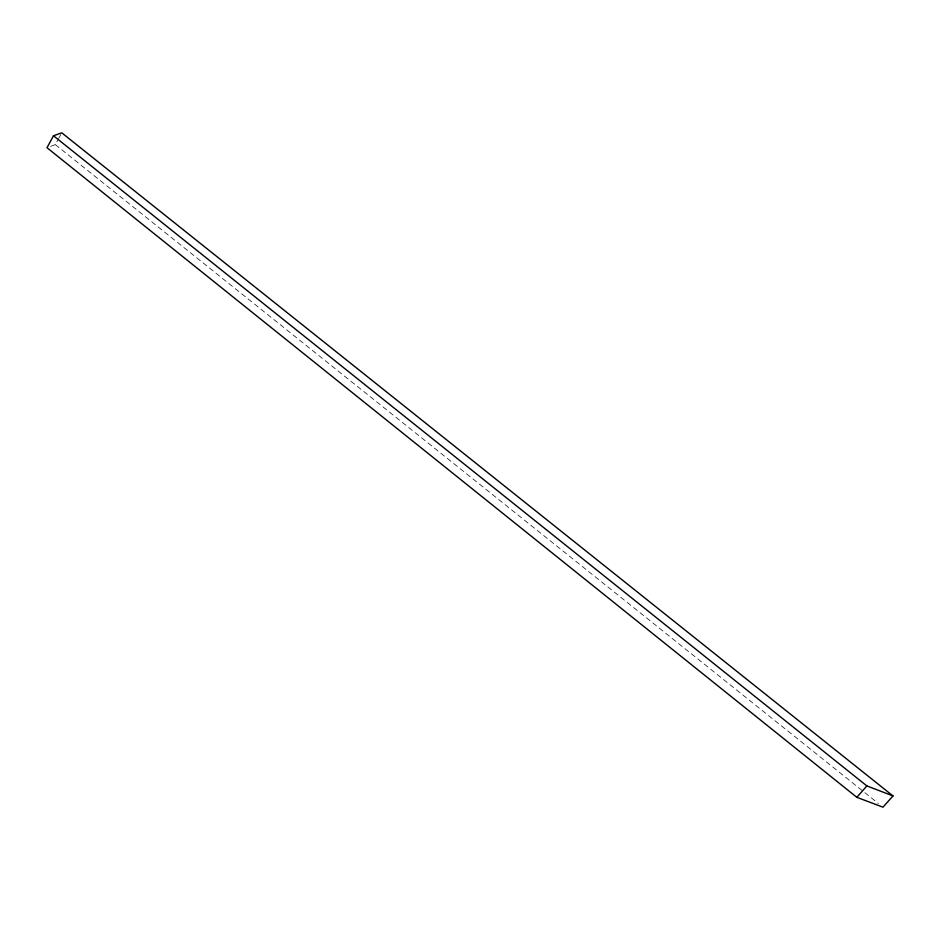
<?xml version="1.0" encoding="UTF-8"?>
<svg xmlns="http://www.w3.org/2000/svg" width="940" height="940" viewBox="0 0 940 940"><rect width="100%" height="100%" fill="white"/><g stroke="black" fill="none" stroke-linecap="round" stroke-linejoin="round"><path stroke-width="0.7" stroke-dasharray="4.7 3.53" d="M50.56 146.382L55.319 144.607L57.892 139.895M58.538 138.709L61.746 132.822M55.319 144.607L878.395 803.512"/><path stroke-width="1.41" d="M53.498 135.771L47 147.721L856.834 797.32L882.977 807.178L893 795.945L61.746 132.822L53.498 135.771L866.88 785.922L893 795.945M856.834 797.32L866.88 785.922"/></g></svg>
